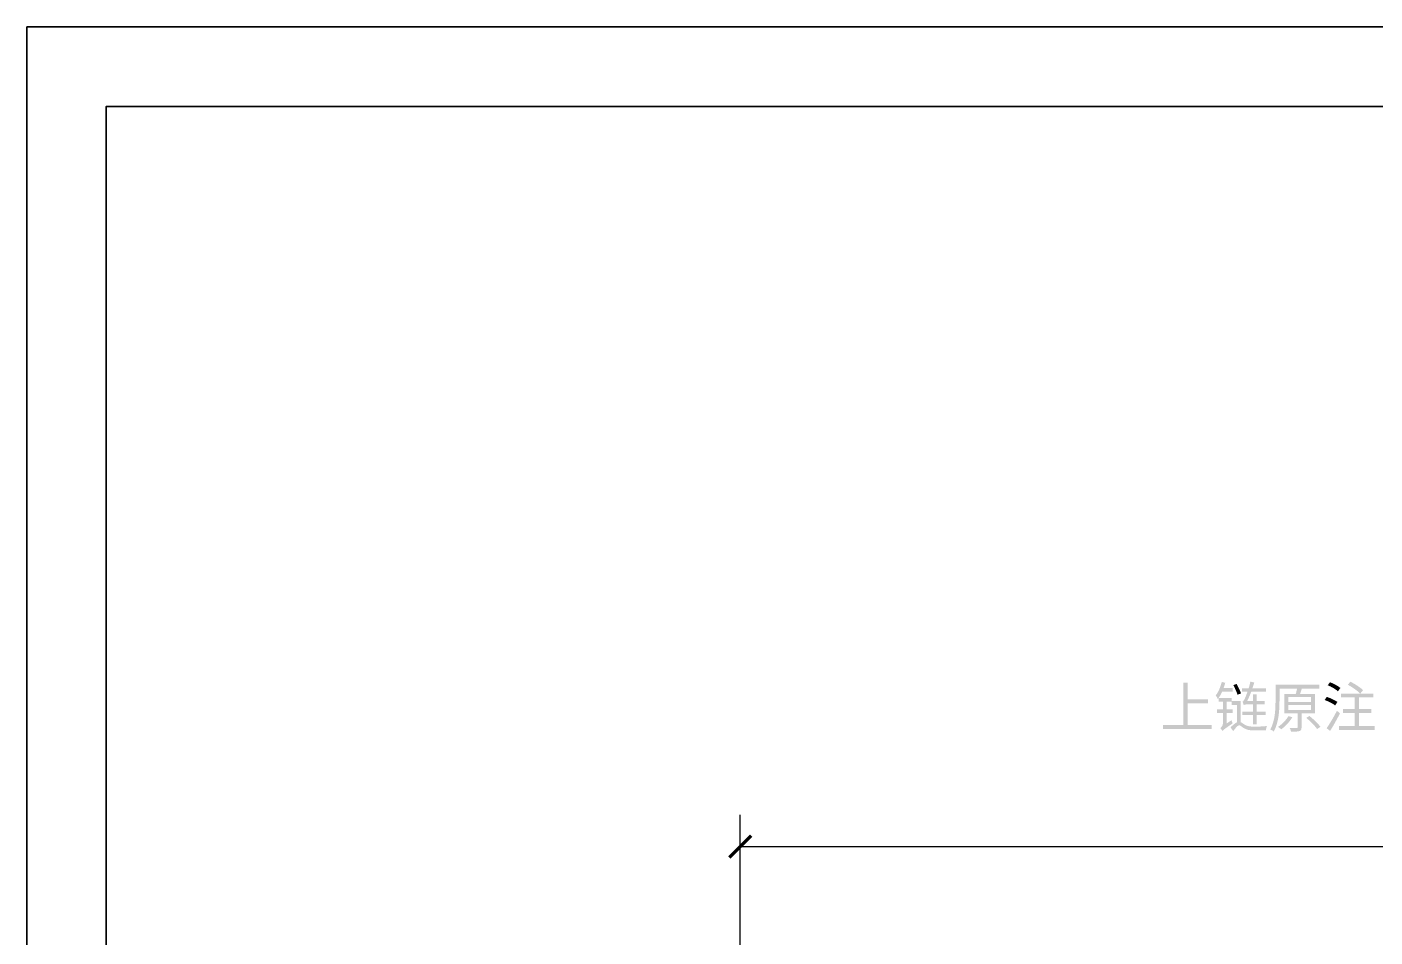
# Model space of a CAD drawing. Header units: millimetres. Extents: x -4600 to 229000, y -4300 to 19460.
# Drawn here: x 35400 to 42194, y 14875 to 19460 of the extents above; entities that cross this region are included whole.
import ezdxf

# ---------------------------------------------------------------- set-up
doc = ezdxf.new("R2010")
doc.units = ezdxf.units.MM
doc.header["$LTSCALE"] = 100
for name, color, linetype, lineweight in [('A-DIMS', 7, 'Continuous', 13), ('A-NOTE', 7, 'Continuous', 18), ('A-SHEET', 7, 'Continuous', 35)]:
    doc.layers.add(name, color=color, linetype=linetype, lineweight=lineweight)

# ---------------------------------------------------------------- blocks, each defined once
blk = doc.blocks.new('_ARCHTICK')
at = {"color": 0, "linetype": 'BYBLOCK', "const_width": 0.15}
blk.add_lwpolyline([(-0.5, -0.5), (0.5, 0.5)], dxfattribs=at)
blk = doc.blocks.new('*D10')
for p, q in [((-1006, 11550), (-1006, 13690.4)), ((-1006, 13530.4), (14020, 13530.4))]:
    blk.add_line(p, q)
at = {"layer": 'Defpoints'}
blk.add_point((-1006, 13530.4), dxfattribs=at)
at = {"layer": 'A-DIMS', "xscale": 110, "yscale": 110, "rotation": 180}
blk.add_blockref('_ARCHTICK', (-1006, 13530.4), dxfattribs=at)
blk = doc.blocks.new('SOURCE_DIMENSIONS')
at = {"layer": 'A-NOTE'}
blk.add_hatch(color=256, dxfattribs=at).paths.add_polyline_path([(1227.3, 14356.5), (1227.3, 14143.1), (1124.7, 14143.1), (1124.7, 14122.6), (1370, 14122.6), (1370, 14143.1), (1248.9, 14143.1), (1248.9, 14251.7), (1351.2, 14251.7), (1351.2, 14272.2), (1248.9, 14272.2), (1248.9, 14356.5), (1227.3, 14356.5)])
h = blk.add_hatch(color=256, dxfattribs=at)
edge = h.paths.add_edge_path()
edge.add_spline(control_points=[(1421.3, 14360), (1415, 14334.4), (1404.4, 14309), (1391, 14292.1)], knot_values=[0, 0, 0, 0, 1, 1, 1, 1], degree=3, periodic=0)
edge.add_spline(control_points=[(1391, 14292.1), (1394.6, 14287.7), (1400, 14278.2), (1401.4, 14273.8)], knot_values=[0, 0, 0, 0, 1, 1, 1, 1], degree=3, periodic=0)
edge.add_spline(control_points=[(1401.4, 14273.8), (1409.6, 14284.2), (1417, 14297), (1423.2, 14311.2)], knot_values=[0, 0, 0, 0, 1, 1, 1, 1], degree=3, periodic=0)
edge.add_line((1423.2, 14311.2), (1475.6, 14311.2))
edge.add_line((1475.6, 14311.2), (1475.6, 14329.5))
edge.add_line((1475.6, 14329.5), (1430.6, 14329.5))
edge.add_spline(control_points=[(1430.6, 14329.5), (1433.9, 14337.9), (1436.6, 14346.7), (1438.8, 14355.4)], knot_values=[0, 0, 0, 0, 1, 1, 1, 1], degree=3, periodic=0)
edge.add_line((1438.8, 14355.4), (1421.3, 14360))
h = blk.add_hatch(color=256, dxfattribs=at)
edge = h.paths.add_edge_path()
edge.add_line((1516.8, 14263.4), (1471.8, 14263.4))
edge.add_line((1471.8, 14263.4), (1471.8, 14244.6))
edge.add_line((1471.8, 14244.6), (1498, 14244.6))
edge.add_line((1498, 14244.6), (1498, 14156.7))
edge.add_spline(control_points=[(1498, 14156.7), (1487.9, 14152.1), (1476.7, 14142.3), (1465.8, 14130.8)], knot_values=[0, 0, 0, 0, 1, 1, 1, 1], degree=3, periodic=0)
edge.add_line((1465.8, 14130.8), (1479.2, 14112))
edge.add_spline(control_points=[(1479.2, 14112), (1489.8, 14127), (1501.5, 14141.5), (1509.2, 14141.5), (1514.6, 14141.5), (1522, 14134.4), (1531.3, 14128.1)], knot_values=[0, 0, 0, 0, 1, 1, 1, 2, 2, 2, 2], degree=3, periodic=0)
edge.add_spline(control_points=[(1531.3, 14128.1), (1545.7, 14118.8), (1562.4, 14115.3), (1585.3, 14115.3), (1601.7, 14115.3), (1629.5, 14116.1), (1644, 14116.9)], knot_values=[0, 0, 0, 0, 1, 1, 1, 2, 2, 2, 2], degree=3, periodic=0)
edge.add_spline(control_points=[(1644, 14116.9), (1644.2, 14122.6), (1646.7, 14132.5), (1648.9, 14137.9)], knot_values=[0, 0, 0, 0, 1, 1, 1, 1], degree=3, periodic=0)
edge.add_spline(control_points=[(1648.9, 14137.9), (1630.9, 14135.7), (1602.8, 14134.6), (1585.6, 14134.6), (1564.3, 14134.6), (1548.2, 14137.1), (1534.8, 14145.8), (1527.2, 14150.7), (1521.7, 14155.1), (1516.8, 14157.6)], knot_values=[0, 0, 0, 0, 1, 1, 1, 2, 2, 2, 3, 3, 3, 3], degree=3, periodic=0)
edge.add_line((1516.8, 14157.6), (1516.8, 14263.4))
edge = h.paths.add_edge_path(flags=0)
edge.add_line((1525.5, 14210.8), (1525.5, 14192.8))
edge.add_line((1525.5, 14192.8), (1578.5, 14192.8))
edge.add_line((1578.5, 14192.8), (1578.5, 14145.8))
edge.add_line((1578.5, 14145.8), (1596.8, 14145.8))
edge.add_line((1596.8, 14145.8), (1596.8, 14192.8))
edge.add_line((1596.8, 14192.8), (1642.9, 14192.8))
edge.add_line((1642.9, 14192.8), (1642.9, 14210.8))
edge.add_line((1642.9, 14210.8), (1596.8, 14210.8))
edge.add_line((1596.8, 14210.8), (1596.8, 14247.1))
edge.add_line((1596.8, 14247.1), (1636.9, 14247.1))
edge.add_line((1636.9, 14247.1), (1637.1, 14264.5))
edge.add_line((1637.1, 14264.5), (1596.8, 14264.5))
edge.add_line((1596.8, 14264.5), (1596.8, 14297.3))
edge.add_line((1596.8, 14297.3), (1578.5, 14297.3))
edge.add_line((1578.5, 14297.3), (1578.5, 14264.5))
edge.add_line((1578.5, 14264.5), (1549.8, 14264.5))
edge.add_spline(control_points=[(1549.8, 14264.5), (1556.7, 14278.2), (1563.5, 14293.7), (1569.7, 14310.4)], knot_values=[0, 0, 0, 0, 1, 1, 1, 1], degree=3, periodic=0)
edge.add_line((1569.7, 14310.4), (1644.2, 14310.4))
edge.add_line((1644.2, 14310.4), (1644.2, 14328.1))
edge.add_line((1644.2, 14328.1), (1576, 14328.1))
edge.add_spline(control_points=[(1576, 14328.1), (1579.3, 14337.9), (1582.3, 14347.7), (1585, 14357.3)], knot_values=[0, 0, 0, 0, 1, 1, 1, 1], degree=3, periodic=0)
edge.add_line((1585, 14357.3), (1565.4, 14361.4))
edge.add_spline(control_points=[(1565.4, 14361.4), (1563.2, 14350.2), (1560.2, 14338.7), (1556.9, 14328.1)], knot_values=[0, 0, 0, 0, 1, 1, 1, 1], degree=3, periodic=0)
edge.add_line((1556.9, 14328.1), (1523.1, 14328.1))
edge.add_line((1523.1, 14328.1), (1523.1, 14310.4))
edge.add_line((1523.1, 14310.4), (1550.9, 14310.4))
edge.add_spline(control_points=[(1550.9, 14310.4), (1546, 14295.6), (1541.1, 14283.9), (1538.9, 14279)], knot_values=[0, 0, 0, 0, 1, 1, 1, 1], degree=3, periodic=0)
edge.add_spline(control_points=[(1538.9, 14279), (1534.3, 14269.2), (1530.5, 14262.1), (1526.1, 14261)], knot_values=[0, 0, 0, 0, 1, 1, 1, 1], degree=3, periodic=0)
edge.add_spline(control_points=[(1526.1, 14261), (1528.3, 14256.1), (1531.3, 14247.1), (1532.1, 14243.2)], knot_values=[0, 0, 0, 0, 1, 1, 1, 1], degree=3, periodic=0)
edge.add_spline(control_points=[(1532.1, 14243.2), (1534.6, 14245.4), (1543, 14247.1), (1553.4, 14247.1)], knot_values=[0, 0, 0, 0, 1, 1, 1, 1], degree=3, periodic=0)
edge.add_line((1553.4, 14247.1), (1578.5, 14247.1))
edge.add_line((1578.5, 14247.1), (1578.5, 14210.8))
edge.add_line((1578.5, 14210.8), (1525.5, 14210.8))
h = blk.add_hatch(color=256, dxfattribs=at)
edge = h.paths.add_edge_path()
edge.add_spline(control_points=[(1479.4, 14344.2), (1487.6, 14329.2), (1496.9, 14308.7), (1500.7, 14295.6)], knot_values=[0, 0, 0, 0, 1, 1, 1, 1], degree=3, periodic=0)
edge.add_line((1500.7, 14295.6), (1518.5, 14302.2))
edge.add_spline(control_points=[(1518.5, 14302.2), (1514.4, 14315.3), (1504.8, 14334.9), (1496.1, 14349.9)], knot_values=[0, 0, 0, 0, 1, 1, 1, 1], degree=3, periodic=0)
edge.add_line((1496.1, 14349.9), (1479.4, 14344.2))
h = blk.add_hatch(color=256, dxfattribs=at)
edge = h.paths.add_edge_path()
edge.add_line((1737, 14300), (1737, 14201.5))
edge.add_line((1737, 14201.5), (1803.6, 14201.5))
edge.add_line((1803.6, 14201.5), (1803.6, 14131.9))
edge.add_spline(control_points=[(1803.6, 14131.9), (1803.6, 14128.6), (1802.5, 14127.6), (1798.4, 14127.3)], knot_values=[0, 0, 0, 0, 1, 1, 1, 1], degree=3, periodic=0)
edge.add_spline(control_points=[(1798.4, 14127.3), (1794.3, 14127.3), (1780.1, 14127.3), (1764, 14127.6)], knot_values=[0, 0, 0, 0, 1, 1, 1, 1], degree=3, periodic=0)
edge.add_spline(control_points=[(1764, 14127.6), (1766.7, 14122.4), (1769.5, 14114.7), (1770.3, 14109.5)], knot_values=[0, 0, 0, 0, 1, 1, 1, 1], degree=3, periodic=0)
edge.add_spline(control_points=[(1770.3, 14109.5), (1791.6, 14109.5), (1804.9, 14109.5), (1813.1, 14112.5), (1821.3, 14115.5), (1823.5, 14121), (1823.5, 14131.6)], knot_values=[0, 0, 0, 0, 1, 1, 1, 2, 2, 2, 2], degree=3, periodic=0)
edge.add_line((1823.5, 14131.6), (1823.5, 14201.5))
edge.add_line((1823.5, 14201.5), (1891.4, 14201.5))
edge.add_line((1891.4, 14201.5), (1891.4, 14300))
edge.add_line((1891.4, 14300), (1816.4, 14300))
edge.add_spline(control_points=[(1816.4, 14300), (1819.1, 14308.2), (1822.1, 14317.5), (1824.9, 14326.5)], knot_values=[0, 0, 0, 0, 1, 1, 1, 1], degree=3, periodic=0)
edge.add_line((1824.9, 14326.5), (1913.8, 14326.5))
edge.add_line((1913.8, 14326.5), (1913.8, 14345.6))
edge.add_line((1913.8, 14345.6), (1692.3, 14345.6))
edge.add_line((1692.3, 14345.6), (1692.3, 14266.4))
edge.add_spline(control_points=[(1692.3, 14266.4), (1692.3, 14223.6), (1690.1, 14163.3), (1666.1, 14120.5)], knot_values=[0, 0, 0, 0, 1, 1, 1, 1], degree=3, periodic=0)
edge.add_spline(control_points=[(1666.1, 14120.5), (1671, 14118.5), (1680, 14113.4), (1683.8, 14110.1)], knot_values=[0, 0, 0, 0, 1, 1, 1, 1], degree=3, periodic=0)
edge.add_spline(control_points=[(1683.8, 14110.1), (1708.9, 14154.8), (1712.4, 14221.1), (1712.4, 14266.4)], knot_values=[0, 0, 0, 0, 1, 1, 1, 1], degree=3, periodic=0)
edge.add_line((1712.4, 14266.4), (1712.4, 14326.5))
edge.add_line((1712.4, 14326.5), (1800.9, 14326.5))
edge.add_spline(control_points=[(1800.9, 14326.5), (1799.2, 14318.5), (1797, 14308.5), (1794.6, 14300)], knot_values=[0, 0, 0, 0, 1, 1, 1, 1], degree=3, periodic=0)
edge.add_line((1794.6, 14300), (1737, 14300))
edge = h.paths.add_edge_path(flags=0)
edge.add_spline(control_points=[(1757.7, 14187.6), (1745.2, 14167.1), (1725, 14146.4), (1704.5, 14133.3)], knot_values=[0, 0, 0, 0, 1, 1, 1, 1], degree=3, periodic=0)
edge.add_spline(control_points=[(1704.5, 14133.3), (1709.4, 14130.3), (1717.6, 14124.6), (1721.5, 14121.3)], knot_values=[0, 0, 0, 0, 1, 1, 1, 1], degree=3, periodic=0)
edge.add_spline(control_points=[(1721.5, 14121.3), (1741.4, 14136), (1762.9, 14158.9), (1777.4, 14181.9)], knot_values=[0, 0, 0, 0, 1, 1, 1, 1], degree=3, periodic=0)
edge.add_line((1777.4, 14181.9), (1757.7, 14187.6))
edge = h.paths.add_edge_path(flags=0)
edge.add_spline(control_points=[(1847.2, 14178.6), (1867.7, 14162.2), (1891.4, 14138.5), (1901.8, 14122.4)], knot_values=[0, 0, 0, 0, 1, 1, 1, 1], degree=3, periodic=0)
edge.add_line((1901.8, 14122.4), (1918.7, 14133.6))
edge.add_spline(control_points=[(1918.7, 14133.6), (1907.5, 14149.9), (1883.5, 14172.6), (1862.8, 14188.4)], knot_values=[0, 0, 0, 0, 1, 1, 1, 1], degree=3, periodic=0)
edge.add_line((1862.8, 14188.4), (1847.2, 14178.6))
h.paths.add_polyline_path([(1757.2, 14243.2), (1870.7, 14243.2), (1870.7, 14217.9), (1757.2, 14217.9), (1757.2, 14243.2)], flags=0)
h.paths.add_polyline_path([(1757.2, 14283.6), (1870.7, 14283.6), (1870.7, 14258.8), (1757.2, 14258.8), (1757.2, 14283.6)], flags=0)
h = blk.add_hatch(color=256, dxfattribs=at)
edge = h.paths.add_edge_path()
edge.add_spline(control_points=[(1955.6, 14343.4), (1974.1, 14335.7), (1996.2, 14322.6), (2007.1, 14312.8)], knot_values=[0, 0, 0, 0, 1, 1, 1, 1], degree=3, periodic=0)
edge.add_line((2007.1, 14312.8), (2019.1, 14329.7))
edge.add_spline(control_points=[(2019.1, 14329.7), (2007.7, 14339.6), (1985, 14351.6), (1966.7, 14358.4)], knot_values=[0, 0, 0, 0, 1, 1, 1, 1], degree=3, periodic=0)
edge.add_line((1966.7, 14358.4), (1955.6, 14343.4))
h = blk.add_hatch(color=256, dxfattribs=at)
edge = h.paths.add_edge_path()
edge.add_line((2021.6, 14301.6), (2021.6, 14282))
edge.add_line((2021.6, 14282), (2091.4, 14282))
edge.add_line((2091.4, 14282), (2091.4, 14223.6))
edge.add_line((2091.4, 14223.6), (2031.7, 14223.6))
edge.add_line((2031.7, 14223.6), (2031.7, 14203.7))
edge.add_line((2031.7, 14203.7), (2091.4, 14203.7))
edge.add_line((2091.4, 14203.7), (2091.4, 14137.4))
edge.add_line((2091.4, 14137.4), (2012.3, 14137.4))
edge.add_line((2012.3, 14137.4), (2012.3, 14118))
edge.add_line((2012.3, 14118), (2191.8, 14118))
edge.add_line((2191.8, 14118), (2191.8, 14137.4))
edge.add_line((2191.8, 14137.4), (2112.4, 14137.4))
edge.add_line((2112.4, 14137.4), (2112.4, 14203.7))
edge.add_line((2112.4, 14203.7), (2176, 14203.7))
edge.add_line((2176, 14203.7), (2176, 14223.6))
edge.add_line((2176, 14223.6), (2112.4, 14223.6))
edge.add_line((2112.4, 14223.6), (2112.4, 14282))
edge.add_line((2112.4, 14282), (2185.8, 14282))
edge.add_line((2185.8, 14282), (2185.8, 14301.6))
edge.add_line((2185.8, 14301.6), (2119.5, 14301.6))
edge.add_line((2119.5, 14301.6), (2133.5, 14318.5))
edge.add_spline(control_points=[(2133.5, 14318.5), (2120.1, 14331.9), (2092.3, 14349.9), (2069.6, 14361.1)], knot_values=[0, 0, 0, 0, 1, 1, 1, 1], degree=3, periodic=0)
edge.add_line((2069.6, 14361.1), (2056.5, 14345.8))
edge.add_spline(control_points=[(2056.5, 14345.8), (2078.9, 14334.1), (2105.4, 14315.5), (2118.5, 14301.6)], knot_values=[0, 0, 0, 0, 1, 1, 1, 1], degree=3, periodic=0)
edge.add_line((2118.5, 14301.6), (2021.6, 14301.6))
h = blk.add_hatch(color=256, dxfattribs=at)
edge = h.paths.add_edge_path()
edge.add_line((1396.8, 14222), (1396.8, 14204))
edge.add_line((1396.8, 14204), (1427.6, 14204))
edge.add_line((1427.6, 14204), (1427.6, 14153.2))
edge.add_spline(control_points=[(1427.6, 14153.2), (1427.6, 14140.1), (1418.9, 14130.8), (1413.9, 14127)], knot_values=[0, 0, 0, 0, 1, 1, 1, 1], degree=3, periodic=0)
edge.add_spline(control_points=[(1413.9, 14127), (1417.5, 14123.7), (1423, 14116.9), (1424.9, 14112.8)], knot_values=[0, 0, 0, 0, 1, 1, 1, 1], degree=3, periodic=0)
edge.add_spline(control_points=[(1424.9, 14112.8), (1428.7, 14117.7), (1435.2, 14122.9), (1476.4, 14151.3)], knot_values=[0, 0, 0, 0, 1, 1, 1, 1], degree=3, periodic=0)
edge.add_spline(control_points=[(1476.4, 14151.3), (1474.5, 14155.1), (1471.8, 14162.2), (1470.4, 14167.1)], knot_values=[0, 0, 0, 0, 1, 1, 1, 1], degree=3, periodic=0)
edge.add_line((1470.4, 14167.1), (1446.4, 14151.3))
edge.add_line((1446.4, 14151.3), (1446.4, 14204))
edge.add_line((1446.4, 14204), (1476.7, 14204))
edge.add_line((1476.7, 14204), (1476.7, 14222))
edge.add_line((1476.7, 14222), (1446.4, 14222))
edge.add_line((1446.4, 14222), (1446.4, 14260.4))
edge.add_line((1446.4, 14260.4), (1470.7, 14260.4))
edge.add_line((1470.7, 14260.4), (1470.7, 14278.4))
edge.add_line((1470.7, 14278.4), (1406, 14278.4))
edge.add_line((1406, 14278.4), (1406, 14260.4))
edge.add_line((1406, 14260.4), (1427.6, 14260.4))
edge.add_line((1427.6, 14260.4), (1427.6, 14222))
edge.add_line((1427.6, 14222), (1396.8, 14222))
h = blk.add_hatch(color=256, dxfattribs=at)
edge = h.paths.add_edge_path()
edge.add_spline(control_points=[(1939.7, 14268.9), (1958.6, 14262.3), (1981.5, 14250.6), (1992.9, 14241.6)], knot_values=[0, 0, 0, 0, 1, 1, 1, 1], degree=3, periodic=0)
edge.add_line((1992.9, 14241.6), (2004.1, 14259.1))
edge.add_spline(control_points=[(2004.1, 14259.1), (1992.4, 14267.8), (1968.7, 14278.7), (1950.4, 14284.7)], knot_values=[0, 0, 0, 0, 1, 1, 1, 1], degree=3, periodic=0)
edge.add_line((1950.4, 14284.7), (1939.7, 14268.9))
h = blk.add_hatch(color=256, dxfattribs=at)
edge = h.paths.add_edge_path()
edge.add_line((1950.1, 14127), (1967.3, 14113.1))
edge.add_spline(control_points=[(1967.3, 14113.1), (1983.4, 14138.5), (2002.5, 14172.6), (2017, 14201.5)], knot_values=[0, 0, 0, 0, 1, 1, 1, 1], degree=3, periodic=0)
edge.add_line((2017, 14201.5), (2001.9, 14214.9))
edge.add_spline(control_points=[(2001.9, 14214.9), (1986.1, 14184), (1964.6, 14148), (1950.1, 14127)], knot_values=[0, 0, 0, 0, 1, 1, 1, 1], degree=3, periodic=0)
blk.add_blockref('*D10', (0, 0))
blk = doc.blocks.new('PLAN_DIMENSIONS')
blk.add_blockref('SOURCE_DIMENSIONS', (0, 0))
blk = doc.blocks.new('A02_SHEET')
at = {"layer": 'A-SHEET'}
for points in [[(-4600, -4300), (29000, -4300), (29000, 19460), (-4600, 19460)], [(-4200, -3900), (28600, -3900), (28600, 19060), (-4200, 19060)]]:
    blk.add_lwpolyline(points, close=True, dxfattribs=at)
blk.add_blockref('PLAN_DIMENSIONS', (0, 1800))

msp = doc.modelspace()

# ---------------------------------------------------------------- block references
msp.add_blockref('A02_SHEET', (40000, 0))

doc.saveas('drawing.dxf')
